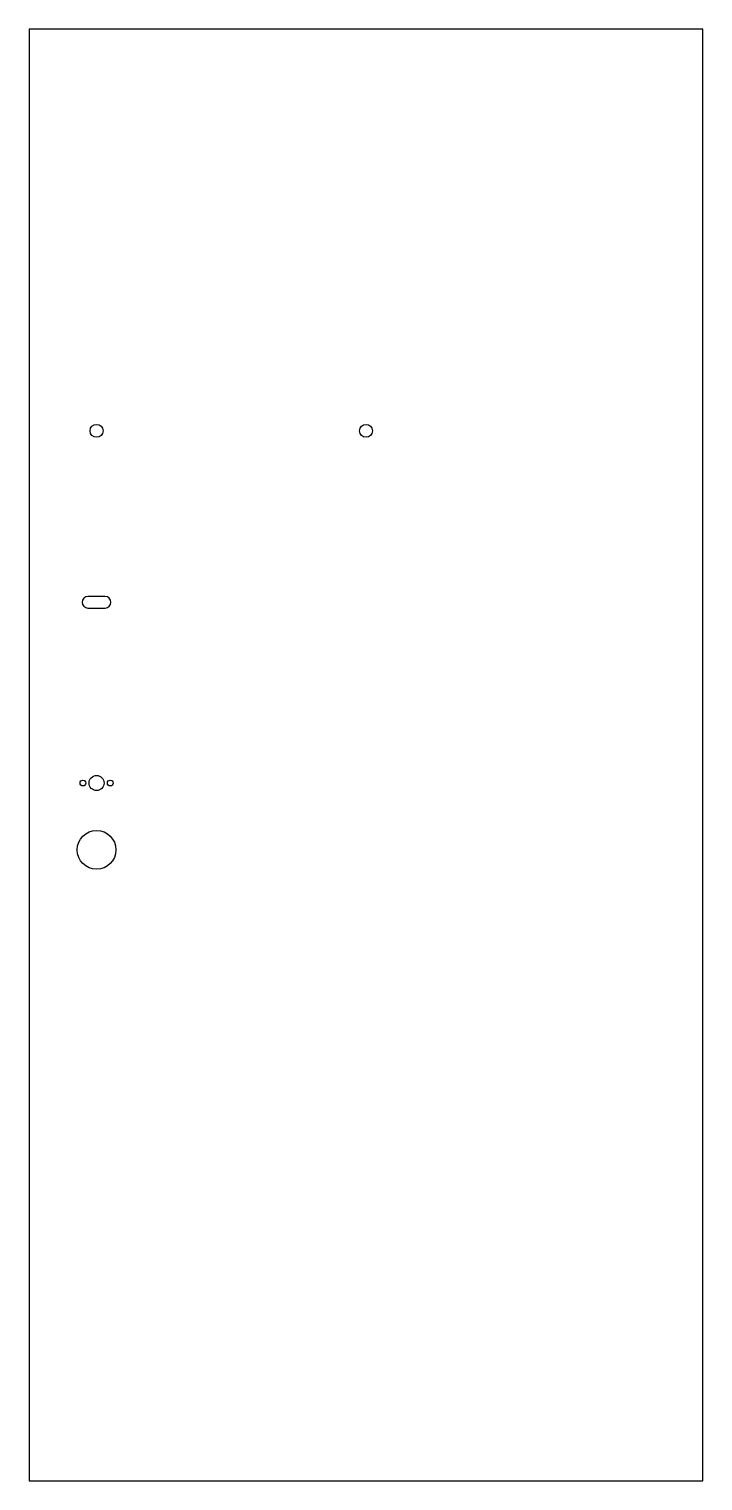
# Model space of a CAD drawing. Header units: millimetres. Extents: x -329 to 609, y -902 to 1118.
import ezdxf

# ---------------------------------------------------------------- set-up
doc = ezdxf.new("R2010")
doc.units = ezdxf.units.MM

msp = doc.modelspace()

# ---------------------------------------------------------------- linework, layer by layer
at = {"color": 7, "linetype": 'Continuous', "lineweight": 25}
for p, q in [((608.7, 1117.95), (-329.3, 1117.95)), ((-329.3, 1117.95), (-329.3, -902.05)), ((608.7, -902.05), (608.7, 1117.95)), ((-223.3, 328.45), (-247.3, 328.45)), ((-247.3, 312.45), (-223.3, 312.45)), ((-329.3, -902.05), (608.7, -902.05))]:
    msp.add_line(p, q, dxfattribs=at)
for centre, radius in [((-235.3, 558.95), 9), ((139.7, 558.95), 9), ((-254.3, 68.95), 4), ((-235.3, 68.95), 10.5), ((-216.3, 68.95), 4), ((-235.3, -24.05), 27)]:
    msp.add_circle(centre, radius, dxfattribs=at)
for centre, start, end in [((-247.3, 320.45), 90, 270), ((-223.3, 320.45), 270, 90)]:
    msp.add_arc(centre, 8, start, end, dxfattribs=at)

doc.saveas('drawing.dxf')
